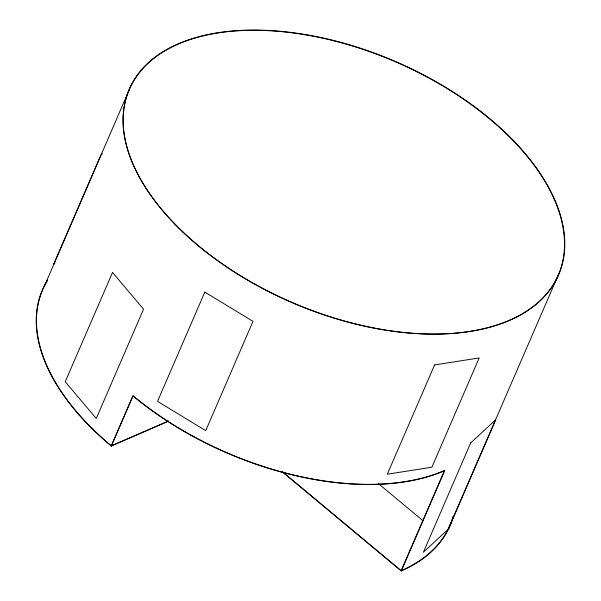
<?xml version="1.0" encoding="UTF-8"?>
<svg xmlns="http://www.w3.org/2000/svg" width="601" height="601" viewBox="0 0 601 601"><rect width="100%" height="100%" fill="white"/><g stroke="black" fill="none" stroke-linecap="round" stroke-linejoin="round"><path stroke-width="0.9" d="M44.624 285.633L129.012 90.293M47.584 279.946A233.902 131.138 23.4 0 0 111.215 445.995L132.911 395.864A233.902 131.138 23.4 0 0 444.665 470.673L401.273 570.95L281.801 471.402M47.224 280.945A233.669 131.003 23.4 0 0 111.395 445.859L133.069 395.774A233.669 131.003 23.4 0 0 444.515 470.515L401.16 570.687L282.297 471.65M447.993 529.541L558.682 274.109M102.253 153.788L100.893 155.043L53.609 264.327L54.961 263.065M111.395 445.859L168.836 420.903M111.215 445.995L168.092 421.293M378.172 483.384L422.841 520.601M453.409 516.289A233.902 131.138 23.4 0 1 401.273 570.95M453.199 516.229A233.669 131.003 23.4 0 1 401.16 570.687M112.522 272.456L65.231 381.733L96.258 418.461L143.549 309.177L112.522 272.456M204.828 292.094L157.537 401.37L205.715 430.639L253.006 321.362L204.828 292.094M434.598 364.942L387.307 474.219L431.894 467.21L479.185 357.933L434.598 364.942M470.673 442.975L423.382 552.251L448.474 528.993L495.765 419.716L470.673 442.975M181.464 230.656A233.902 131.138 23.4 0 0 554.761 282.538A233.902 131.138 23.4 0 0 295.474 33.017A233.902 131.138 23.4 0 0 181.464 230.656M183.004 232.099A233.669 131.003 23.4 0 0 555.114 281.478A233.669 131.003 23.4 0 0 293.423 33.017A233.669 131.003 23.4 0 0 183.004 232.099"/></g></svg>
